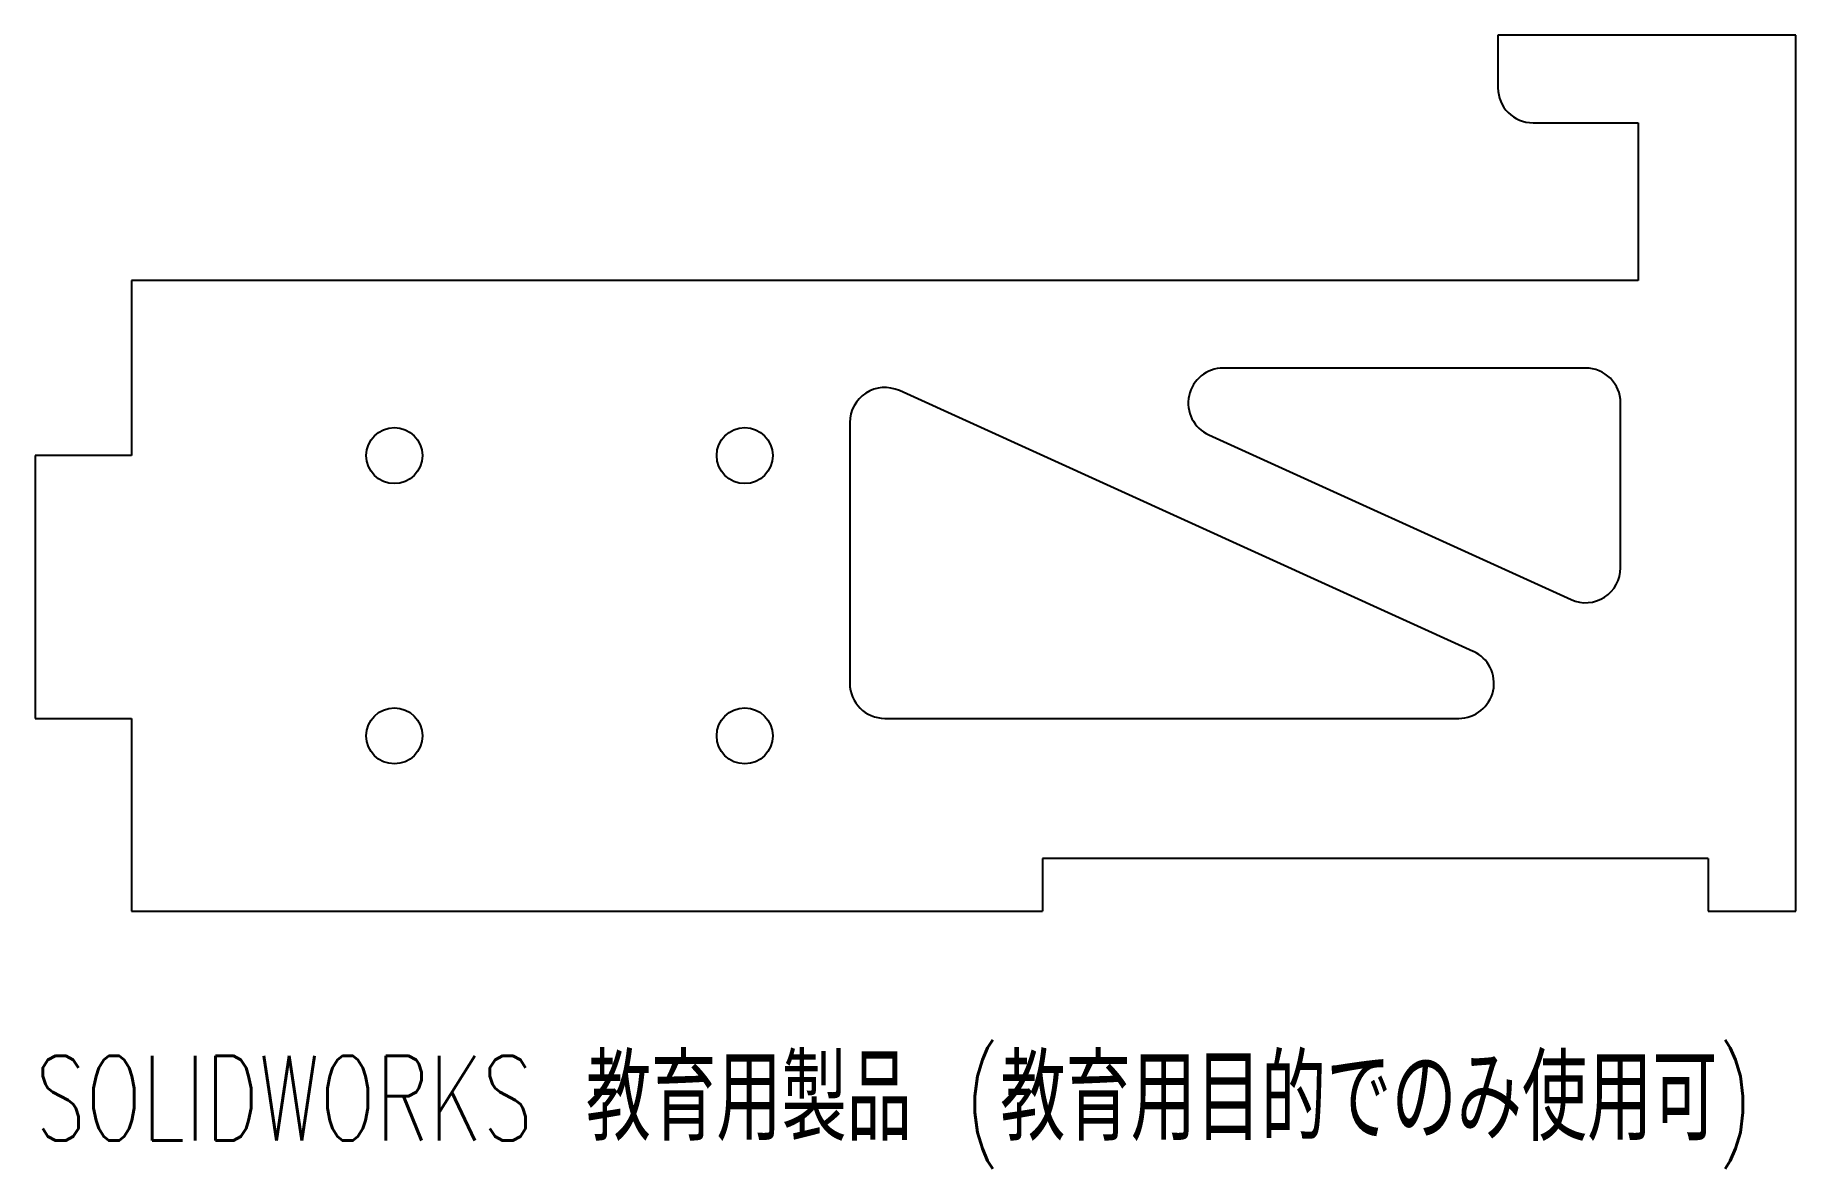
# Model space of a CAD drawing. Header units: millimetres. Extents: x 0 to 100, y -33 to 32.
import ezdxf

# ---------------------------------------------------------------- set-up
doc = ezdxf.new("R2010")
doc.units = ezdxf.units.MM
doc.styles.add('SLDTEXTSTYLE0', font='TXT', dxfattribs={"width": 0.7, "bigfont": 'bigfont'})

msp = doc.modelspace()

# ---------------------------------------------------------------- linework, layer by layer
at = {"color": 7, "linetype": 'Continuous', "lineweight": 25}
for p, q in [((83.5, 31.5), (83.5, 28.5)), ((100.5, 31.5), (83.5, 31.5)), ((100.5, -18.5), (100.5, 31.5)), ((85.5, 26.5), (91.5, 26.5)), ((91.5, 26.5), (91.5, 17.5)), ((5.5, 17.5), (5.5, 7.5)), ((91.5, 17.5), (5.5, 17.5)), ((88.5, 12.5), (67.82, 12.5)), ((82.09, -3.68), (49.33, 11.21)), ((90.5, 1.1), (90.5, 10.5)), ((46.5, 9.39), (46.5, -5.5)), ((66.99, 8.68), (87.67, -0.72)), ((0, 7.5), (0, -7.5)), ((5.5, 7.5), (0, 7.5)), ((0, -7.5), (5.5, -7.5)), ((5.5, -7.5), (5.5, -18.5)), ((48.5, -7.5), (81.27, -7.5)), ((57.5, -15.5), (57.5, -18.5)), ((95.5, -15.5), (57.5, -15.5)), ((95.5, -15.5), (95.5, -18.5)), ((5.5, -18.5), (57.5, -18.5)), ((95.5, -18.5), (100.5, -18.5))]:
    msp.add_line(p, q, dxfattribs=at)
for centre in [(20.5, 7.5), (40.5, 7.5), (20.5, -8.5), (40.5, -8.5)]:
    msp.add_circle(centre, 1.6, dxfattribs=at)
for centre, start, end in [((85.5, 28.5), 180, 270), ((67.82, 10.5), 90, 245.556), ((88.5, 10.5), 0, 90), ((48.5, 9.39), 65.556, 180), ((88.5, 1.1), 245.556, 0), ((81.27, -5.5), 270, 65.556), ((48.5, -5.5), 180, 270)]:
    msp.add_arc(centre, 2, start, end, dxfattribs=at)

# ---------------------------------------------------------------- texts
at = {"color": 7, "linetype": 'Continuous', "insert": (0, -26.77), "char_height": 4.8336, "attachment_point": 1, "style": 'SLDTEXTSTYLE0'}
msp.add_mtext('SOLIDWORKS 教育用製品 (教育用目的でのみ使用可)', dxfattribs=at)

doc.saveas('drawing.dxf')
